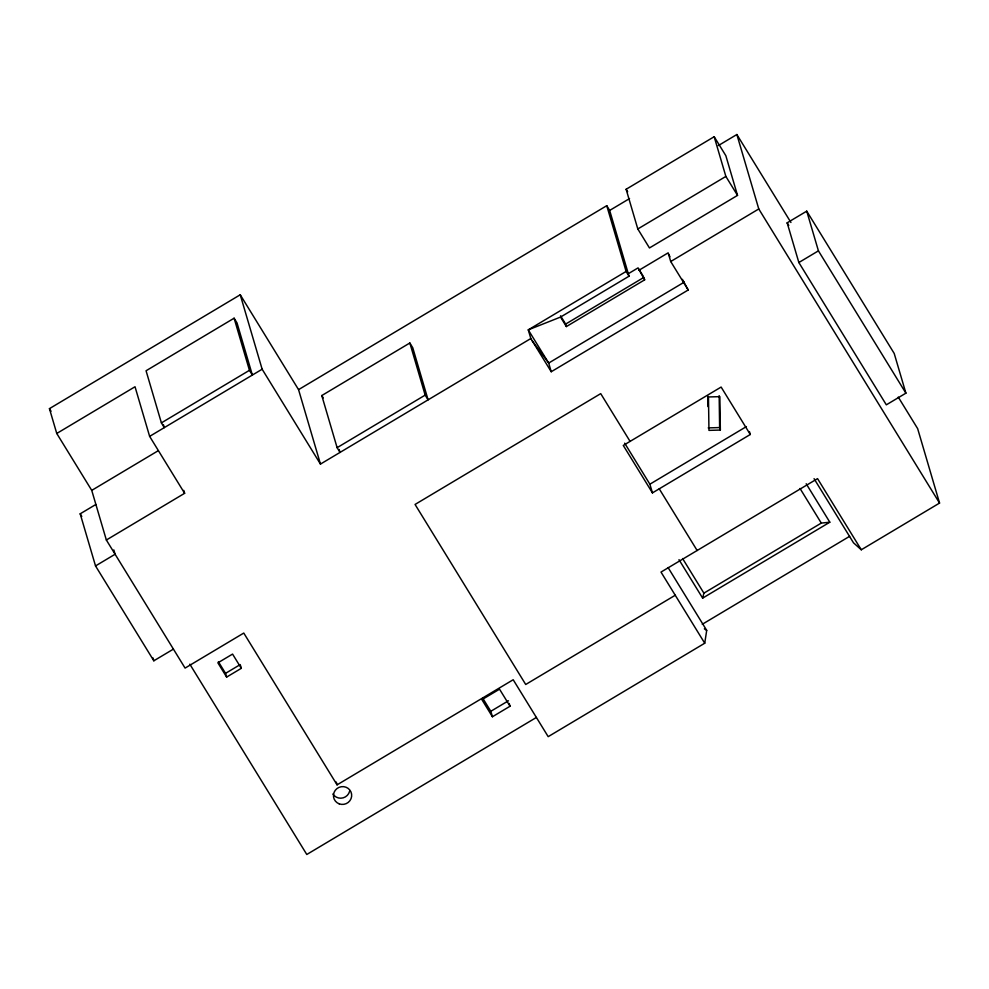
<?xml version="1.0" encoding="UTF-8"?>
<svg xmlns="http://www.w3.org/2000/svg" width="989" height="989" viewBox="0 0 989 989"><rect width="100%" height="100%" fill="white"/><g stroke="black" fill="none" stroke-linecap="round" stroke-linejoin="round"><path stroke-width="1.48" d="M298.554 389.641L606.752 205.687L626.111 271.456L528.274 329.856L530.821 338.535L320.461 464.088L298.554 389.641L240.24 294.771L49.45 408.642L56.756 433.466L91.742 490.383L106.355 540.019L185.079 668.094L243.776 633.059L337.076 784.858L513.192 679.74L548.19 736.657L704.737 643.221L706.702 630.376L668.094 567.562M678.986 559.663L702.635 598.122L703.884 593.153L821.29 523.082L829.82 522.204L806.183 483.745M234.109 318.198L249.451 370.319L252.368 375.066L237.026 322.946L234.109 318.198L146.063 370.764L161.392 422.872L164.31 427.619L163.457 424.726M56.756 433.466L135.023 386.748L149.636 436.372L184.622 493.301L106.355 540.019M161.392 422.872L249.451 370.319M149.636 436.372L262.147 369.218L240.24 294.771M91.742 490.383L158.079 450.799M173.409 649.118L153.839 660.8L95.525 565.931L80.196 513.81L95.846 504.477M626.124 189.27L714.182 136.717L725.839 155.693L737.522 195.389L649.464 247.955L637.806 228.978L626.124 189.27L627.669 191.804M682.385 279.343L688.208 289.987L551.232 371.74L548.685 363.062L528.274 329.856L560.54 317.073L629.029 276.203L609.669 210.434L629.548 198.579M718.311 145.593L736.867 134.516L790.94 222.488M339.178 449.513L340.031 452.418L337.113 447.671L321.784 395.551L409.842 342.998L412.759 347.745L428.089 399.853L425.171 395.118L409.842 342.998M637.806 228.978L725.864 176.425L714.182 136.717M95.525 565.931L115.095 554.248L113.822 549.909M628.299 273.718L638.078 267.883L644.643 279.85L566.363 326.568L560.54 317.073M337.113 447.671L425.171 395.118M638.807 270.356L668.168 252.838L670.715 261.529L688.208 289.987M566.363 326.568L565.634 324.083L643.913 277.365L644.643 279.85M670.715 261.529L758.773 208.963L736.867 134.516M684.339 282.088L548.685 363.062L532.317 340.97M787.17 222.822L806.74 211.152L894.204 353.456L905.899 393.165L886.329 404.835L798.852 262.53L787.17 222.822L788.777 225.443M798.852 262.53L818.422 250.847L806.74 211.152M226.642 677.082L225.541 673.348L240.216 664.596L241.316 668.317L226.642 677.082L217.889 662.84L232.563 654.088L241.316 668.317M749.427 431.587L750.28 434.492L652.443 492.881L649.884 484.202L746.411 426.593M675.24 595.242L525.715 684.487L415.059 504.452L600.719 393.634L630.08 441.391M509.224 703.513L510.027 706.245L492.423 716.753L490.816 711.301L508.42 700.781M702.635 598.122L829.82 522.204M536.397 717.445L306.788 854.484L189.826 664.188M702.264 624.282L849.638 536.31M814.058 478.664L853.495 542.813L861.283 549.785L939.55 503.067L917.644 428.62L898.272 397.108M708.223 427.891L719.621 427.569L720.351 430.054L708.952 430.376L708.483 396.96L719.868 396.651L720.351 430.054M704.341 628.868L706.702 630.376M818.422 250.847L905.899 393.165M758.773 208.963L939.55 503.067M725.864 176.425L737.522 195.389M861.283 549.785L817.544 478.639L660.998 572.075L704.737 643.221M800.014 488.467L821.29 523.082M750.28 434.492L721.129 387.058L623.28 445.446L652.443 492.881M606.752 205.687L609.669 210.434M638.807 269.07L643.184 276.178M626.111 271.456L629.029 276.203M560.54 315.788L565.634 324.083M659.243 488.826L697.146 550.502M624.665 443.171L649.884 484.202M682.608 558.538L703.884 593.153M530.821 338.535L551.232 371.74M321.784 395.551L323.242 397.924M510.027 706.245L499.532 689.172L481.927 699.68L492.423 716.753M482.731 698.16L490.816 711.301M262.147 369.218L320.461 464.088M218.384 661.715L225.541 673.348M49.45 408.642L51.057 411.276M80.196 513.81L81.79 516.419M668.527 254.086L669.986 256.744M336.26 782.064L337.076 784.858M183.769 490.383L184.622 493.301M152.986 657.908L153.839 660.8M719.164 395.687L719.621 427.569M707.778 395.996L707.926 406.627M349.574 791.373A9.136 8.889 -16.4 0 1 332.922 793.982M339.202 803.847A9.136 8.889 -16.4 0 0 351.589 794.105A9.136 8.889 -16.4 0 0 336.928 788.604A9.136 8.889 -16.4 0 0 339.202 803.847"/></g></svg>
